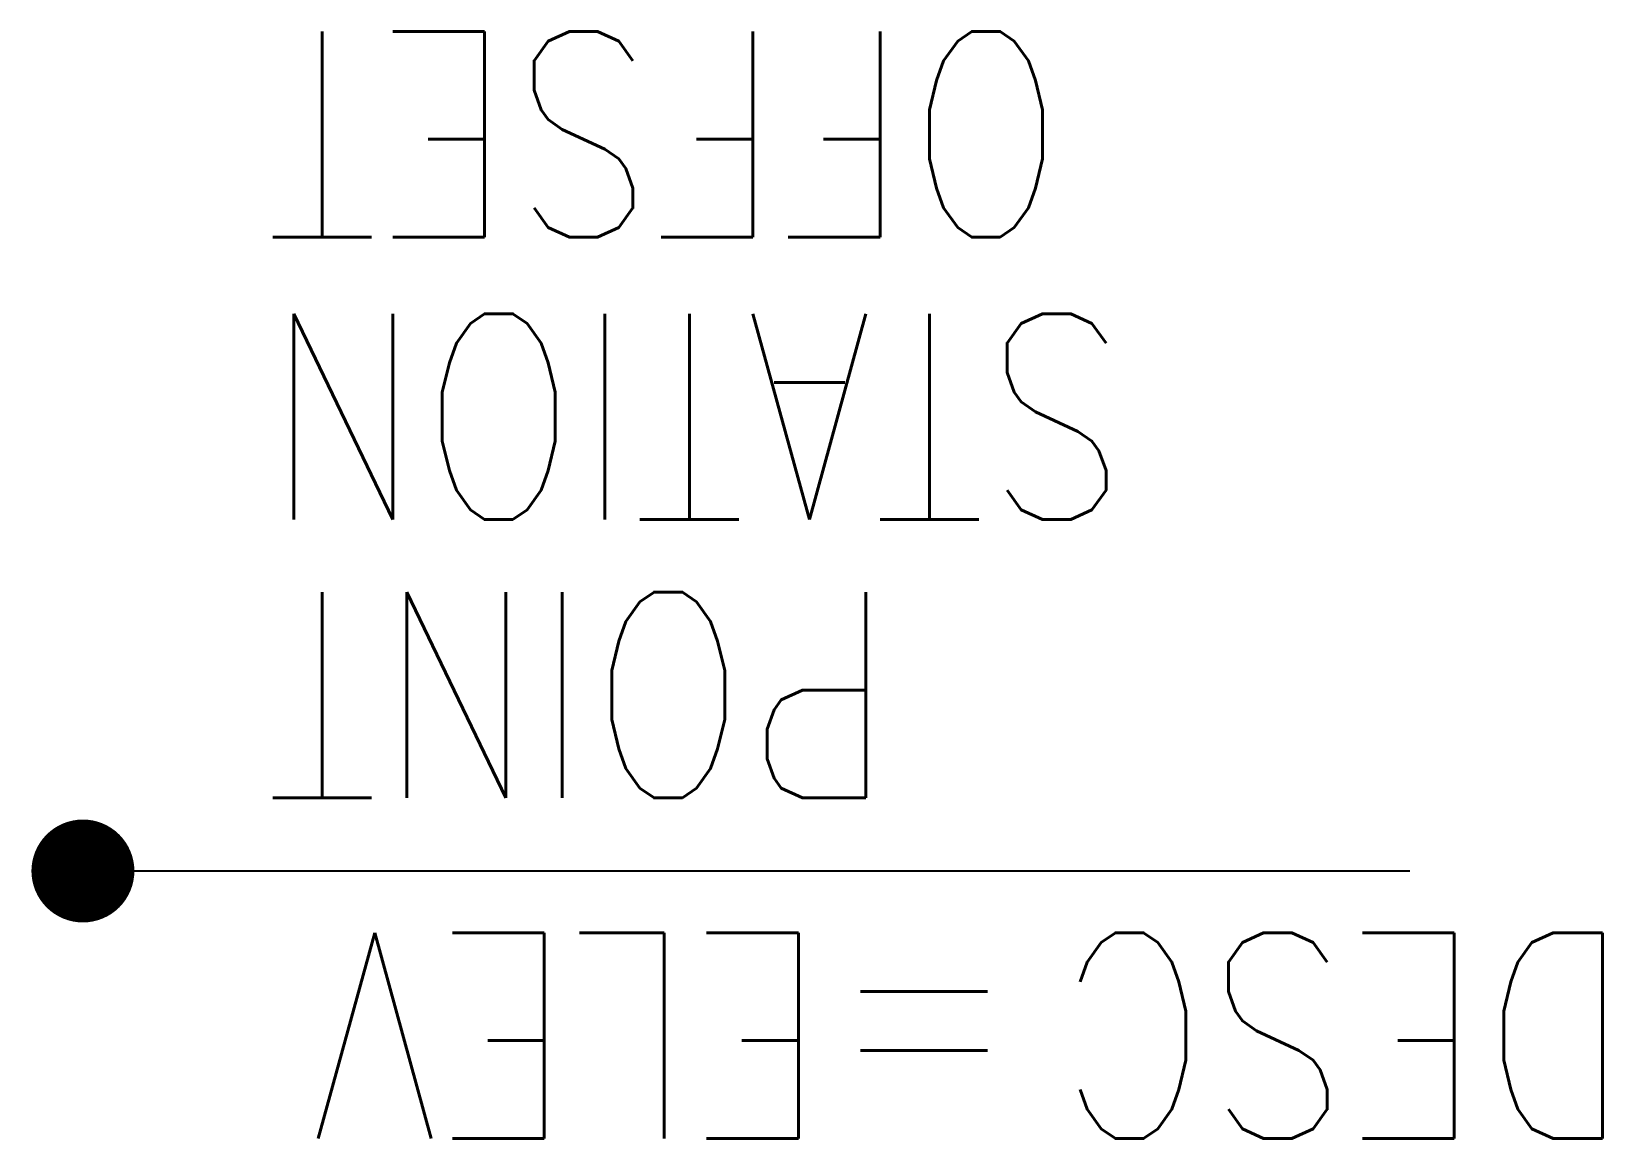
# Model space of a CAD drawing. Extents: x -0.25 to 7.38, y -1.3 to 4.08.
import ezdxf
from ezdxf.enums import TextEntityAlignment as Align

# ---------------------------------------------------------------- set-up
doc = ezdxf.new("R2010")
doc.units = 0
doc.header["$LTSCALE"] = 40
doc.header["$MEASUREMENT"] = 0
doc.layers.add('GDD-DOT-LDR', color=2, linetype='Continuous')
doc.styles.add('GDD-ROMANS', font='ROMANS.SHX', dxfattribs={"width": 0.8})

msp = doc.modelspace()

# ---------------------------------------------------------------- linework, layer by layer
at = {"layer": 'GDD-DOT-LDR'}
msp.add_line((0, 0), (6.4436, 0), dxfattribs=at)
at = {"layer": 'GDD-DOT-LDR', "const_width": 0.25}
msp.add_lwpolyline([(-0.125, 0, -1), (0.125, 0, -1)], format="xyb", close=True, dxfattribs=at)

# ---------------------------------------------------------------- texts
at = {"style": 'GDD-ROMANS', "width": 0.8}
msp.add_text('=', height=1, rotation=180, dxfattribs=at).set_placement((4.5299, 0), align=Align.BOTTOM_LEFT)
at = {"style": 'GDD-ROMANS', "width": 0.8, "flags": 9}
for tag, text, p in [('OFFSET', "0'", (0.8878, 3.0785)), ('STATION', '0+00', (0.8878, 1.7071)), ('POINT', '0', (0.8878, 0.3549))]:
    msp.add_attdef(tag, text=text, height=1, rotation=180, dxfattribs=at).set_placement(p, align=Align.TOP_RIGHT)
at = {"style": 'GDD-ROMANS', "width": 0.8, "flags": 8}
msp.add_attdef('ELEV', text='0.00', height=1, rotation=180, dxfattribs=at).set_placement((3.6112, 0), align=Align.BOTTOM_LEFT)
msp.add_attdef('DESC', text='P=', height=1, rotation=180, dxfattribs=at).set_placement((4.739, 0), align=Align.BOTTOM_RIGHT)

doc.saveas('drawing.dxf')
